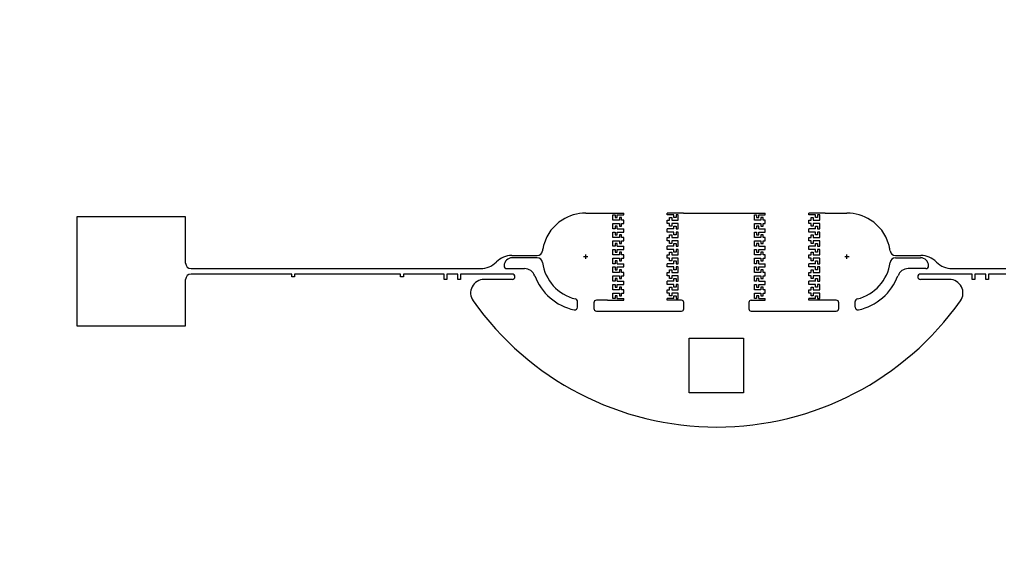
# Model space of a CAD drawing. Header units: feet. Extents: x -1170 to 123593, y -32664 to 67336.
# Drawn here: x 62873 to 80872, y -8860 to 1214 of the extents above; entities that cross this region are included whole.
import ezdxf

# ---------------------------------------------------------------- set-up
doc = ezdxf.new("R2010")
doc.units = ezdxf.units.FT
doc.header["$MEASUREMENT"] = 0
doc.layers.get('0').update_dxf_attribs({"color": 254, "linetype": 'CONTINUOUS'})
doc.layers.get('DEFPOINTS').update_dxf_attribs({"color": 255, "linetype": 'CONTINUOUS'})
doc.layers.add('5_DARK', color=255, linetype='CONTINUOUS')

msp = doc.modelspace()

# ---------------------------------------------------------------- linework, layer by layer
for p, q in [((73972, -2367), (73972, -2337)), ((74772, -2367), (74772, -2337)), ((76572, -2367), (76572, -2337)), ((77372, -2367), (77372, -2337)), ((73772, -2467), (73772, -2367)), ((73772, -2367), (73812, -2367)), ((73892, -2467), (73772, -2467)), ((73812, -2367), (73812, -2417)), ((73812, -2417), (73852, -2417)), ((73852, -2417), (73852, -2367)), ((73852, -2367), (73972, -2367)), ((73932, -2417), (73892, -2417)), ((73892, -2417), (73892, -2467)), ((73932, -2467), (73932, -2417)), ((73972, -2467), (73932, -2467)), ((73972, -2527), (73972, -2467)), ((74892, -2367), (74772, -2367)), ((74772, -2467), (74812, -2467)), ((74772, -2527), (74772, -2467)), ((74812, -2467), (74812, -2417)), ((74812, -2417), (74852, -2417)), ((74852, -2417), (74852, -2467)), ((74852, -2467), (74972, -2467)), ((74892, -2417), (74892, -2367)), ((74932, -2417), (74892, -2417)), ((74972, -2367), (74932, -2367)), ((74932, -2367), (74932, -2417)), ((74972, -2467), (74972, -2367)), ((76372, -2467), (76372, -2367)), ((76372, -2367), (76412, -2367)), ((76492, -2467), (76372, -2467)), ((76412, -2367), (76412, -2417)), ((76412, -2417), (76452, -2417)), ((76452, -2417), (76452, -2367)), ((76452, -2367), (76572, -2367)), ((76532, -2417), (76492, -2417)), ((76492, -2417), (76492, -2467)), ((76532, -2467), (76532, -2417)), ((76572, -2467), (76532, -2467)), ((76572, -2527), (76572, -2467)), ((77492, -2367), (77372, -2367)), ((77372, -2467), (77412, -2467)), ((77372, -2527), (77372, -2467)), ((77412, -2467), (77412, -2417)), ((77412, -2417), (77452, -2417)), ((77452, -2417), (77452, -2467)), ((77452, -2467), (77572, -2467)), ((77492, -2417), (77492, -2367)), ((77532, -2417), (77492, -2417)), ((77572, -2367), (77532, -2367)), ((77532, -2367), (77532, -2417)), ((77572, -2467), (77572, -2367)), ((73772, -2627), (73772, -2527)), ((73772, -2527), (73892, -2527)), ((73812, -2627), (73772, -2627)), ((73772, -2787), (73772, -2687)), ((73772, -2687), (73812, -2687)), ((73852, -2577), (73812, -2577)), ((73812, -2577), (73812, -2627)), ((73812, -2687), (73812, -2737)), ((73852, -2627), (73852, -2577)), ((73852, -2627), (73972, -2627)), ((73852, -2737), (73852, -2687)), ((73852, -2687), (73972, -2687)), ((73892, -2527), (73892, -2577)), ((73892, -2577), (73932, -2577)), ((73932, -2577), (73932, -2527)), ((73932, -2527), (73972, -2527)), ((73972, -2687), (73972, -2627)), ((74812, -2527), (74772, -2527)), ((74772, -2687), (74772, -2627)), ((74892, -2627), (74772, -2627)), ((74892, -2687), (74772, -2687)), ((74812, -2577), (74812, -2527)), ((74852, -2577), (74812, -2577)), ((74972, -2527), (74852, -2527)), ((74852, -2527), (74852, -2577)), ((74892, -2627), (74892, -2577)), ((74892, -2577), (74932, -2577)), ((74892, -2737), (74892, -2687)), ((74932, -2577), (74932, -2627)), ((74932, -2627), (74972, -2627)), ((74972, -2687), (74932, -2687)), ((74932, -2687), (74932, -2737)), ((74972, -2627), (74972, -2527)), ((74972, -2787), (74972, -2687)), ((76372, -2627), (76372, -2527)), ((76372, -2527), (76492, -2527)), ((76412, -2627), (76372, -2627)), ((76372, -2787), (76372, -2687)), ((76372, -2687), (76412, -2687)), ((76452, -2577), (76412, -2577)), ((76412, -2577), (76412, -2627)), ((76412, -2687), (76412, -2737)), ((76452, -2627), (76452, -2577)), ((76452, -2627), (76572, -2627)), ((76452, -2737), (76452, -2687)), ((76452, -2687), (76572, -2687)), ((76492, -2527), (76492, -2577)), ((76492, -2577), (76532, -2577)), ((76532, -2577), (76532, -2527)), ((76532, -2527), (76572, -2527)), ((76572, -2687), (76572, -2627)), ((77412, -2527), (77372, -2527)), ((77372, -2687), (77372, -2627)), ((77492, -2627), (77372, -2627)), ((77492, -2687), (77372, -2687)), ((77412, -2577), (77412, -2527)), ((77452, -2577), (77412, -2577)), ((77572, -2527), (77452, -2527)), ((77452, -2527), (77452, -2577)), ((77492, -2627), (77492, -2577)), ((77492, -2577), (77532, -2577)), ((77492, -2737), (77492, -2687)), ((77532, -2577), (77532, -2627)), ((77532, -2627), (77572, -2627)), ((77572, -2687), (77532, -2687)), ((77532, -2687), (77532, -2737)), ((77572, -2627), (77572, -2527)), ((77572, -2787), (77572, -2687)), ((73892, -2787), (73772, -2787)), ((73772, -2947), (73772, -2847)), ((73772, -2847), (73892, -2847)), ((73812, -2737), (73852, -2737)), ((73932, -2737), (73892, -2737)), ((73892, -2737), (73892, -2787)), ((73892, -2847), (73892, -2897)), ((73932, -2787), (73932, -2737)), ((73972, -2787), (73932, -2787)), ((73932, -2897), (73932, -2847)), ((73932, -2847), (73972, -2847)), ((73972, -2847), (73972, -2787)), ((74772, -2787), (74812, -2787)), ((74772, -2847), (74772, -2787)), ((74812, -2847), (74772, -2847)), ((74812, -2787), (74812, -2737)), ((74812, -2737), (74852, -2737)), ((74812, -2897), (74812, -2847)), ((74852, -2737), (74852, -2787)), ((74852, -2787), (74972, -2787)), ((74972, -2847), (74852, -2847)), ((74852, -2847), (74852, -2897)), ((74932, -2737), (74892, -2737)), ((74972, -2947), (74972, -2847)), ((76492, -2787), (76372, -2787)), ((76372, -2947), (76372, -2847)), ((76372, -2847), (76492, -2847)), ((76412, -2737), (76452, -2737)), ((76532, -2737), (76492, -2737)), ((76492, -2737), (76492, -2787)), ((76492, -2847), (76492, -2897)), ((76532, -2787), (76532, -2737)), ((76572, -2787), (76532, -2787)), ((76532, -2897), (76532, -2847)), ((76532, -2847), (76572, -2847)), ((76572, -2847), (76572, -2787)), ((77372, -2787), (77412, -2787)), ((77372, -2847), (77372, -2787)), ((77412, -2847), (77372, -2847)), ((77412, -2787), (77412, -2737)), ((77412, -2737), (77452, -2737)), ((77412, -2897), (77412, -2847)), ((77452, -2737), (77452, -2787)), ((77452, -2787), (77572, -2787)), ((77572, -2847), (77452, -2847)), ((77452, -2847), (77452, -2897)), ((77532, -2737), (77492, -2737)), ((77572, -2947), (77572, -2847)), ((73812, -2947), (73772, -2947)), ((73772, -3107), (73772, -3007)), ((73772, -3007), (73812, -3007)), ((73852, -2897), (73812, -2897)), ((73812, -2897), (73812, -2947)), ((73812, -3007), (73812, -3057)), ((73812, -3057), (73852, -3057)), ((73852, -2947), (73852, -2897)), ((73852, -2947), (73972, -2947)), ((73852, -3057), (73852, -3007)), ((73852, -3007), (73972, -3007)), ((73892, -2897), (73932, -2897)), ((73932, -3057), (73892, -3057)), ((73892, -3057), (73892, -3107)), ((73932, -3107), (73932, -3057)), ((73972, -3007), (73972, -2947)), ((74772, -3007), (74772, -2947)), ((74892, -2947), (74772, -2947)), ((74892, -3007), (74772, -3007)), ((74852, -2897), (74812, -2897)), ((74812, -3107), (74812, -3057)), ((74812, -3057), (74852, -3057)), ((74852, -3057), (74852, -3107)), ((74892, -2947), (74892, -2897)), ((74892, -2897), (74932, -2897)), ((74892, -3057), (74892, -3007)), ((74932, -3057), (74892, -3057)), ((74932, -2897), (74932, -2947)), ((74932, -2947), (74972, -2947)), ((74972, -3007), (74932, -3007)), ((74932, -3007), (74932, -3057)), ((74972, -3107), (74972, -3007)), ((76412, -2947), (76372, -2947)), ((76372, -3107), (76372, -3007)), ((76372, -3007), (76412, -3007)), ((76452, -2897), (76412, -2897)), ((76412, -2897), (76412, -2947)), ((76412, -3007), (76412, -3057)), ((76412, -3057), (76452, -3057)), ((76452, -2947), (76452, -2897)), ((76452, -2947), (76572, -2947)), ((76452, -3057), (76452, -3007)), ((76452, -3007), (76572, -3007)), ((76492, -2897), (76532, -2897)), ((76532, -3057), (76492, -3057)), ((76492, -3057), (76492, -3107)), ((76532, -3107), (76532, -3057)), ((76572, -3007), (76572, -2947)), ((77372, -3007), (77372, -2947)), ((77492, -2947), (77372, -2947)), ((77492, -3007), (77372, -3007)), ((77452, -2897), (77412, -2897)), ((77412, -3107), (77412, -3057)), ((77412, -3057), (77452, -3057)), ((77452, -3057), (77452, -3107)), ((77492, -2947), (77492, -2897)), ((77492, -2897), (77532, -2897)), ((77492, -3057), (77492, -3007)), ((77532, -3057), (77492, -3057)), ((77532, -2897), (77532, -2947)), ((77532, -2947), (77572, -2947)), ((77572, -3007), (77532, -3007)), ((77532, -3007), (77532, -3057)), ((77572, -3107), (77572, -3007)), ((73892, -3107), (73772, -3107)), ((73772, -3267), (73772, -3167)), ((73772, -3167), (73892, -3167)), ((73852, -3217), (73812, -3217)), ((73812, -3217), (73812, -3267)), ((73852, -3267), (73852, -3217)), ((73892, -3167), (73892, -3217)), ((73892, -3217), (73932, -3217)), ((73972, -3107), (73932, -3107)), ((73932, -3217), (73932, -3167)), ((73932, -3167), (73972, -3167)), ((73972, -3167), (73972, -3107)), ((74772, -3107), (74812, -3107)), ((74772, -3167), (74772, -3107)), ((74812, -3167), (74772, -3167)), ((74812, -3217), (74812, -3167)), ((74852, -3217), (74812, -3217)), ((74852, -3107), (74972, -3107)), ((74972, -3167), (74852, -3167)), ((74852, -3167), (74852, -3217)), ((74892, -3267), (74892, -3217)), ((74892, -3217), (74932, -3217)), ((74932, -3217), (74932, -3267)), ((74972, -3267), (74972, -3167)), ((76492, -3107), (76372, -3107)), ((76372, -3267), (76372, -3167)), ((76372, -3167), (76492, -3167)), ((76452, -3217), (76412, -3217)), ((76412, -3217), (76412, -3267)), ((76452, -3267), (76452, -3217)), ((76492, -3167), (76492, -3217)), ((76492, -3217), (76532, -3217)), ((76572, -3107), (76532, -3107)), ((76532, -3217), (76532, -3167)), ((76532, -3167), (76572, -3167)), ((76572, -3167), (76572, -3107)), ((77372, -3107), (77412, -3107)), ((77372, -3167), (77372, -3107)), ((77412, -3167), (77372, -3167)), ((77412, -3217), (77412, -3167)), ((77452, -3217), (77412, -3217)), ((77452, -3107), (77572, -3107)), ((77572, -3167), (77452, -3167)), ((77452, -3167), (77452, -3217)), ((77492, -3267), (77492, -3217)), ((77492, -3217), (77532, -3217)), ((77532, -3217), (77532, -3267)), ((77572, -3267), (77572, -3167)), ((73812, -3267), (73772, -3267)), ((73772, -3427), (73772, -3327)), ((73772, -3327), (73812, -3327)), ((73812, -3327), (73812, -3377)), ((73812, -3377), (73852, -3377)), ((73852, -3267), (73972, -3267)), ((73852, -3377), (73852, -3327)), ((73852, -3327), (73972, -3327)), ((73932, -3377), (73892, -3377)), ((73892, -3377), (73892, -3427)), ((73932, -3427), (73932, -3377)), ((73972, -3327), (73972, -3267)), ((74772, -3327), (74772, -3267)), ((74892, -3267), (74772, -3267)), ((74892, -3327), (74772, -3327)), ((74812, -3427), (74812, -3377)), ((74812, -3377), (74852, -3377)), ((74852, -3377), (74852, -3427)), ((74892, -3377), (74892, -3327)), ((74932, -3377), (74892, -3377)), ((74932, -3267), (74972, -3267)), ((74972, -3327), (74932, -3327)), ((74932, -3327), (74932, -3377)), ((74972, -3427), (74972, -3327)), ((76412, -3267), (76372, -3267)), ((76372, -3427), (76372, -3327)), ((76372, -3327), (76412, -3327)), ((76412, -3327), (76412, -3377)), ((76412, -3377), (76452, -3377)), ((76452, -3267), (76572, -3267)), ((76452, -3377), (76452, -3327)), ((76452, -3327), (76572, -3327)), ((76532, -3377), (76492, -3377)), ((76492, -3377), (76492, -3427)), ((76532, -3427), (76532, -3377)), ((76572, -3327), (76572, -3267)), ((77372, -3327), (77372, -3267)), ((77492, -3267), (77372, -3267)), ((77492, -3327), (77372, -3327)), ((77412, -3427), (77412, -3377)), ((77412, -3377), (77452, -3377)), ((77452, -3377), (77452, -3427)), ((77492, -3377), (77492, -3327)), ((77532, -3377), (77492, -3377)), ((77532, -3267), (77572, -3267)), ((77572, -3327), (77532, -3327)), ((77532, -3327), (77532, -3377)), ((77572, -3427), (77572, -3327)), ((73892, -3427), (73772, -3427)), ((73772, -3587), (73772, -3487)), ((73772, -3487), (73892, -3487)), ((73812, -3587), (73772, -3587)), ((73852, -3537), (73812, -3537)), ((73812, -3537), (73812, -3587)), ((73852, -3587), (73852, -3537)), ((73852, -3587), (73972, -3587)), ((73892, -3487), (73892, -3537)), ((73892, -3537), (73932, -3537)), ((73972, -3427), (73932, -3427)), ((73932, -3537), (73932, -3487)), ((73932, -3487), (73972, -3487)), ((73972, -3487), (73972, -3427)), ((73972, -3647), (73972, -3587)), ((74772, -3427), (74812, -3427)), ((74772, -3487), (74772, -3427)), ((74812, -3487), (74772, -3487)), ((74772, -3647), (74772, -3587)), ((74892, -3587), (74772, -3587)), ((74812, -3537), (74812, -3487)), ((74852, -3537), (74812, -3537)), ((74852, -3427), (74972, -3427)), ((74972, -3487), (74852, -3487)), ((74852, -3487), (74852, -3537)), ((74892, -3587), (74892, -3537)), ((74892, -3537), (74932, -3537)), ((74932, -3537), (74932, -3587)), ((74932, -3587), (74972, -3587)), ((74972, -3587), (74972, -3487)), ((76492, -3427), (76372, -3427)), ((76372, -3587), (76372, -3487)), ((76372, -3487), (76492, -3487)), ((76412, -3587), (76372, -3587)), ((76452, -3537), (76412, -3537)), ((76412, -3537), (76412, -3587)), ((76452, -3587), (76452, -3537)), ((76452, -3587), (76572, -3587)), ((76492, -3487), (76492, -3537)), ((76492, -3537), (76532, -3537)), ((76572, -3427), (76532, -3427)), ((76532, -3537), (76532, -3487)), ((76532, -3487), (76572, -3487)), ((76572, -3487), (76572, -3427)), ((76572, -3647), (76572, -3587)), ((77372, -3427), (77412, -3427)), ((77372, -3487), (77372, -3427)), ((77412, -3487), (77372, -3487)), ((77372, -3647), (77372, -3587)), ((77492, -3587), (77372, -3587)), ((77412, -3537), (77412, -3487)), ((77452, -3537), (77412, -3537)), ((77452, -3427), (77572, -3427)), ((77572, -3487), (77452, -3487)), ((77452, -3487), (77452, -3537)), ((77492, -3587), (77492, -3537)), ((77492, -3537), (77532, -3537)), ((77532, -3537), (77532, -3587)), ((77532, -3587), (77572, -3587)), ((77572, -3587), (77572, -3487)), ((73772, -3747), (73772, -3647)), ((73772, -3647), (73812, -3647)), ((73892, -3747), (73772, -3747)), ((73812, -3647), (73812, -3697)), ((73812, -3697), (73852, -3697)), ((73852, -3697), (73852, -3647)), ((73852, -3647), (73972, -3647)), ((73932, -3697), (73892, -3697)), ((73892, -3697), (73892, -3747)), ((73932, -3747), (73932, -3697)), ((73972, -3747), (73932, -3747)), ((73972, -3807), (73972, -3747)), ((74892, -3647), (74772, -3647)), ((74772, -3747), (74812, -3747)), ((74772, -3807), (74772, -3747)), ((74812, -3747), (74812, -3697)), ((74812, -3697), (74852, -3697)), ((74852, -3697), (74852, -3747)), ((74852, -3747), (74972, -3747)), ((74892, -3697), (74892, -3647)), ((74932, -3697), (74892, -3697)), ((74972, -3647), (74932, -3647)), ((74932, -3647), (74932, -3697)), ((74972, -3747), (74972, -3647)), ((76372, -3747), (76372, -3647)), ((76372, -3647), (76412, -3647)), ((76492, -3747), (76372, -3747)), ((76412, -3647), (76412, -3697)), ((76412, -3697), (76452, -3697)), ((76452, -3697), (76452, -3647)), ((76452, -3647), (76572, -3647)), ((76532, -3697), (76492, -3697)), ((76492, -3697), (76492, -3747)), ((76532, -3747), (76532, -3697)), ((76572, -3747), (76532, -3747)), ((76572, -3807), (76572, -3747)), ((77492, -3647), (77372, -3647)), ((77372, -3747), (77412, -3747)), ((77372, -3807), (77372, -3747)), ((77412, -3747), (77412, -3697)), ((77412, -3697), (77452, -3697)), ((77452, -3697), (77452, -3747)), ((77452, -3747), (77572, -3747)), ((77492, -3697), (77492, -3647)), ((77532, -3697), (77492, -3697)), ((77572, -3647), (77532, -3647)), ((77532, -3647), (77532, -3697)), ((77572, -3747), (77572, -3647)), ((73772, -3907), (73772, -3807)), ((73772, -3807), (73892, -3807)), ((73812, -3907), (73772, -3907)), ((73852, -3857), (73812, -3857)), ((73812, -3857), (73812, -3907)), ((73852, -3907), (73852, -3857)), ((73852, -3907), (73972, -3907)), ((73892, -3807), (73892, -3857)), ((73892, -3857), (73932, -3857)), ((73932, -3857), (73932, -3807)), ((73932, -3807), (73972, -3807)), ((73972, -3937), (73972, -3907)), ((74812, -3807), (74772, -3807)), ((74892, -3907), (74772, -3907)), ((74772, -3937), (74772, -3907)), ((74812, -3857), (74812, -3807)), ((74852, -3857), (74812, -3857)), ((74972, -3807), (74852, -3807)), ((74852, -3807), (74852, -3857)), ((74892, -3907), (74892, -3857)), ((74892, -3857), (74932, -3857)), ((74932, -3857), (74932, -3907)), ((74932, -3907), (74972, -3907)), ((74972, -3907), (74972, -3807)), ((76372, -3907), (76372, -3807)), ((76372, -3807), (76492, -3807)), ((76412, -3907), (76372, -3907)), ((76452, -3857), (76412, -3857)), ((76412, -3857), (76412, -3907)), ((76452, -3907), (76452, -3857)), ((76452, -3907), (76572, -3907)), ((76492, -3807), (76492, -3857)), ((76492, -3857), (76532, -3857)), ((76532, -3857), (76532, -3807)), ((76532, -3807), (76572, -3807)), ((76572, -3937), (76572, -3907)), ((77412, -3807), (77372, -3807)), ((77492, -3907), (77372, -3907)), ((77372, -3937), (77372, -3907)), ((77412, -3857), (77412, -3807)), ((77452, -3857), (77412, -3857)), ((77572, -3807), (77452, -3807)), ((77452, -3807), (77452, -3857)), ((77492, -3907), (77492, -3857)), ((77492, -3857), (77532, -3857)), ((77532, -3857), (77532, -3907)), ((77532, -3907), (77572, -3907)), ((77572, -3907), (77572, -3807))]:
    msp.add_line(p, q)
at = {"layer": '5_DARK', "linetype": 'Continuous'}
for p, q in [((73272, -2337), (73672, -2337)), ((77672, -2337), (78072, -2337)), ((71627, -3240), (71632, -3234)), ((71915, -3117), (72381, -3117)), ((72381, -3157), (71923, -3157)), ((73232, -3137), (73312, -3137)), ((73232, -3137), (73312, -3137)), ((73252, -3137), (73292, -3137)), ((73252, -3137), (73292, -3137)), ((73252, -3137), (73292, -3137)), ((73252, -3137), (73292, -3137)), ((73252, -3137), (73292, -3137)), ((73272, -3177), (73272, -3097)), ((73272, -3177), (73272, -3097)), ((73272, -3157), (73272, -3117)), ((73272, -3157), (73272, -3117)), ((73272, -3157), (73272, -3117)), ((73272, -3157), (73272, -3117)), ((73272, -3157), (73272, -3117)), ((78032, -3137), (78112, -3137)), ((78032, -3137), (78112, -3137)), ((78052, -3137), (78092, -3137)), ((78052, -3137), (78092, -3137)), ((78052, -3137), (78092, -3137)), ((78052, -3137), (78092, -3137)), ((78052, -3137), (78092, -3137)), ((78072, -3177), (78072, -3097)), ((78072, -3177), (78072, -3097)), ((78072, -3157), (78072, -3117)), ((78072, -3157), (78072, -3117)), ((78072, -3157), (78072, -3117)), ((78072, -3157), (78072, -3117)), ((78072, -3157), (78072, -3117)), ((78964, -3117), (79430, -3117)), ((78964, -3157), (79422, -3157)), ((79713, -3234), (79718, -3240)), ((66023, -3357), (70473, -3357)), ((70473, -3357), (71344, -3357)), ((71773, -3307), (71773, -3307)), ((71823, -3357), (72148, -3357)), ((79522, -3357), (79197, -3357)), ((79572, -3307), (79572, -3307)), ((80001, -3357), (80872, -3357)), ((80872, -3357), (85322, -3357)), ((67873, -3457), (66023, -3457)), ((67873, -3507), (67873, -3457)), ((67923, -3507), (67873, -3507)), ((69873, -3457), (67923, -3457)), ((67923, -3457), (67923, -3507)), ((69873, -3507), (69873, -3457)), ((69923, -3507), (69873, -3507)), ((70673, -3457), (69923, -3457)), ((69923, -3457), (69923, -3507)), ((70673, -3557), (70673, -3457)), ((70723, -3557), (70673, -3557)), ((70923, -3457), (70723, -3457)), ((70723, -3457), (70723, -3557)), ((70923, -3557), (70923, -3457)), ((70973, -3557), (70923, -3557)), ((71923, -3457), (70973, -3457)), ((70973, -3457), (70973, -3557)), ((71780, -3555), (71408, -3555)), ((71923, -3555), (71780, -3555)), ((80372, -3457), (79422, -3457)), ((79953, -3555), (79538, -3555)), ((80372, -3557), (80372, -3457)), ((80422, -3557), (80372, -3557)), ((80622, -3457), (80422, -3457)), ((80422, -3457), (80422, -3557)), ((80622, -3557), (80622, -3457)), ((80672, -3557), (80622, -3557)), ((81422, -3457), (80672, -3457)), ((80672, -3457), (80672, -3557)), ((73672, -3937), (73472, -3937)), ((77872, -3937), (77672, -3937)), ((73122, -4065), (73122, -3963)), ((73422, -3987), (73422, -4087)), ((73472, -4137), (75033, -4137)), ((75073, -4097), (75073, -3977)), ((76272, -3977), (76272, -4097)), ((76312, -4137), (77872, -4137)), ((77922, -4087), (77922, -3987)), ((78222, -4065), (78222, -3963)), ((75172, -4637), (76172, -4637)), ((75172, -5637), (75172, -4637)), ((76172, -4637), (76172, -5637)), ((76172, -5637), (75172, -5637))]:
    msp.add_line(p, q, dxfattribs=at)
msp.add_circle((48830, 17336), 50000, dxfattribs=at)
for centre, radius, start, end in [((73272, -3137), 800, 90, 122.9395), ((78072, -3137), 800, 57.0605, 90), ((73272, -3137), 800, 122.9395, 162.7958), ((78072, -3137), 800, 17.2042, 57.0605), ((72381, -3017), 100, 270, 352.3377), ((73272, -3137), 800, 167.2042, 172.3377), ((72512, -2964), 20, 167.2033, 167.2042), ((78072, -3137), 800, 7.6623, 12.7958), ((78964, -3017), 100, 187.6623, 270), ((71344, -2957), 400, 270, 315), ((71915, -3517), 400, 90, 135), ((71923, -3307), 150, 90, 180), ((72381, -3257), 100, 7.6623, 90), ((78964, -3257), 100, 90, 172.3377), ((79422, -3307), 150, 0, 90), ((79430, -3517), 400, 45, 90), ((80001, -2957), 400, 225, 270), ((71823, -3307), 50, 180, 270), ((72148, -3557), 200, 20.4873, 90), ((73272, -3137), 800, 187.6623, 256.391), ((78072, -3137), 800, 283.609, 352.3377), ((79197, -3557), 200, 90, 159.5127), ((79522, -3307), 50, 270, 0), ((71408, -3805), 250, 90, 215.2837), ((71923, -3506), 49, 270, 90), ((73272, -3137), 1000, 200.4873, 257.8468), ((78072, -3137), 1000, 282.1532, 339.5127), ((79422, -3506), 49, 90, 270), ((79953, -3805), 250, 324.7163, 90), ((75680, -781), 5484, 215.2837, 324.7163), ((73072, -3963), 50, 0, 76.391), ((73472, -3987), 50, 90, 180), ((77872, -3987), 50, 0, 90), ((78272, -3963), 50, 103.609, 180), ((73072, -4065), 50, 257.8468, 360), ((73472, -4087), 50, 180, 270), ((75033, -4097), 40, 270, 0), ((76312, -4097), 40, 180, 270), ((77872, -4087), 50, 270, 0), ((78272, -4065), 50, 180, 282.1532)]:
    msp.add_arc(centre, radius, start, end, dxfattribs=at)
at = {"layer": 'DEFPOINTS', "linetype": 'Continuous'}
for p, q in [((73672, -2337), (73972, -2337)), ((75072, -2337), (74772, -2337)), ((75072, -2337), (76272, -2337)), ((76272, -2337), (76572, -2337)), ((77672, -2337), (77372, -2337)), ((65923, -2407), (63923, -2407)), ((63923, -2407), (63923, -3407)), ((65923, -3257), (65923, -2407)), ((63923, -3407), (63923, -4407)), ((65923, -3257), (65923, -3257)), ((65923, -4407), (65923, -3557)), ((65923, -3557), (65923, -3557)), ((79538, -3555), (79422, -3555)), ((73672, -3937), (73972, -3937)), ((75033, -3937), (74772, -3937)), ((76312, -3937), (76572, -3937)), ((77672, -3937), (77372, -3937)), ((75073, -3990), (75073, -3977)), ((63923, -4407), (65923, -4407))]:
    msp.add_line(p, q, dxfattribs=at)
for centre, radius, start, end in [((73272, -3137), 800, 162.7958, 167.2042), ((78072, -3137), 800, 12.7958, 17.2042), ((66023, -3257), 100, 180, 270), ((66023, -3557), 100, 90, 180), ((75033, -3977), 40, 0, 90), ((76312, -3977), 40, 90, 180)]:
    msp.add_arc(centre, radius, start, end, dxfattribs=at)

doc.saveas('drawing.dxf')
